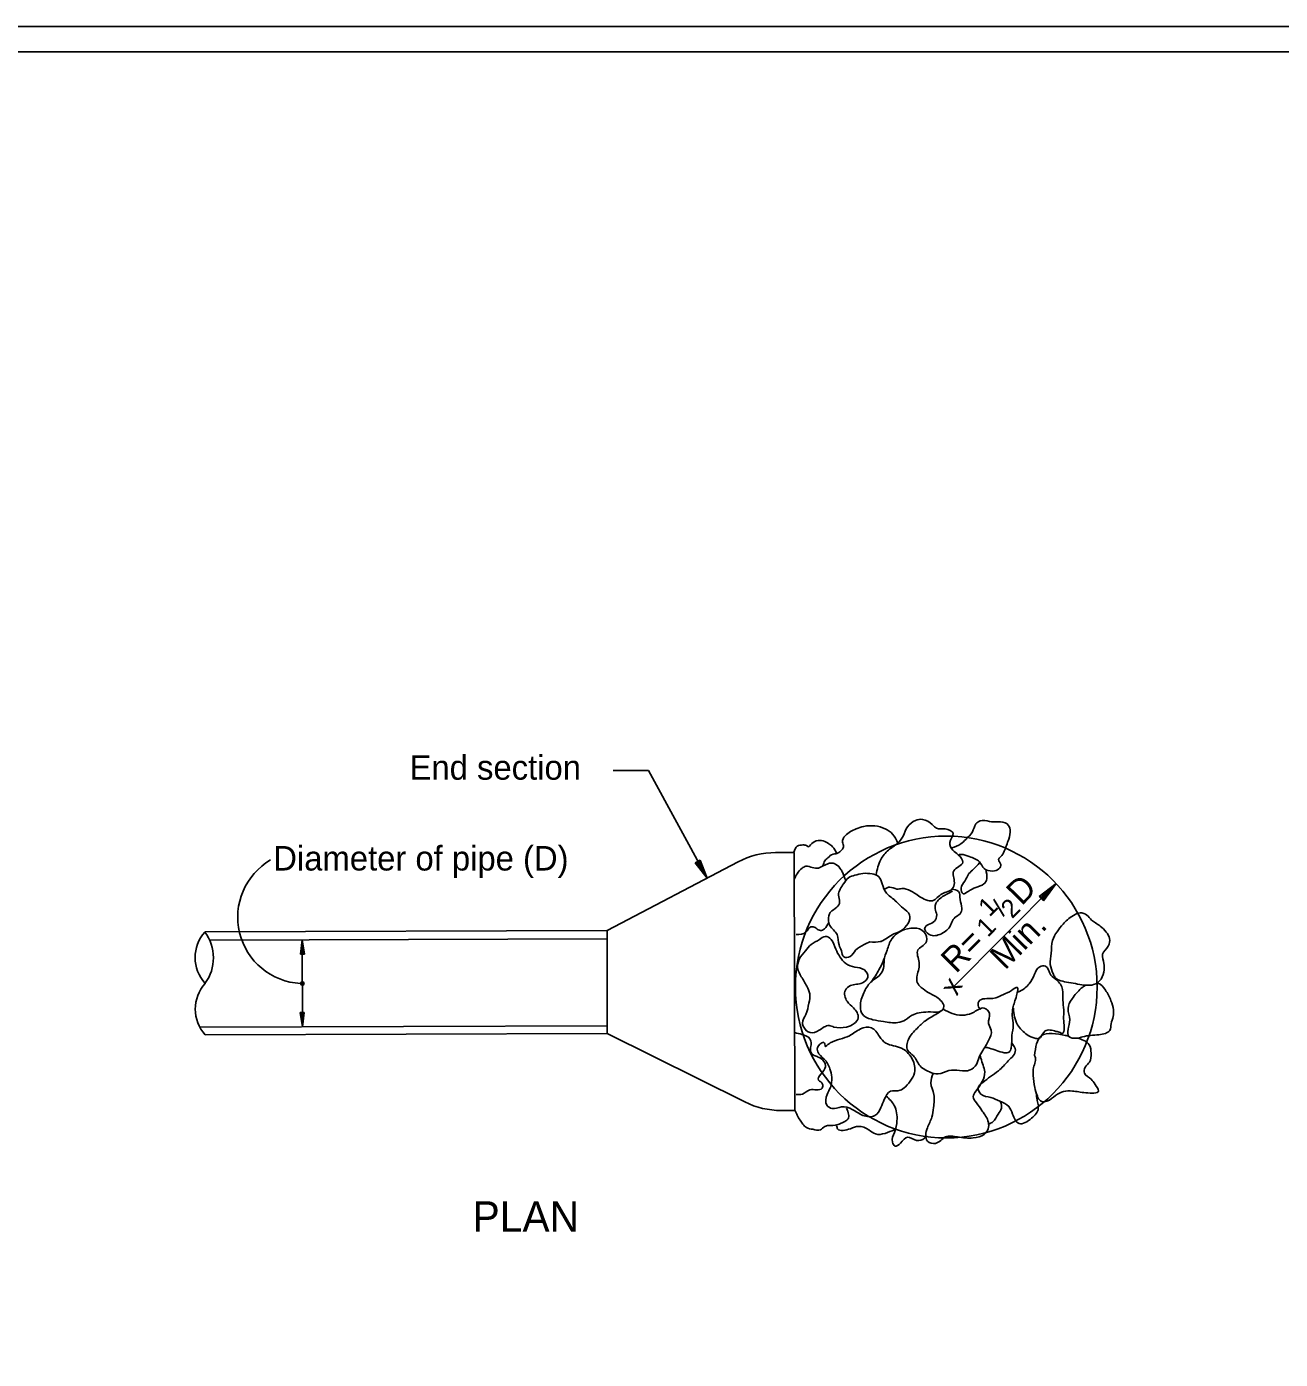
# Model space of a CAD drawing. Extents: x 0 to 565, y 0 to 265.
# Drawn here: x 124.6 to 249.3, y 132.5 to 265 of the extents above; entities that cross this region are included whole.
import ezdxf

# ---------------------------------------------------------------- set-up
doc = ezdxf.new("R2010")
doc.units = 0
doc.layers.add('D_Details', color=7, linetype='Continuous')
doc.layers.add('Default', color=7, linetype='Continuous')

msp = doc.modelspace()

# ---------------------------------------------------------------- linework, layer by layer
at = {"layer": 'D_Details'}
for p, q in [((200.94, 182.9), (199.1, 182.89)), ((200.94, 182.9), (201.03, 157.25)), ((182.34, 175.13), (195.37, 181.96)), ((191.59, 182.14), (191.11, 181.88)), ((191.11, 181.88), (192.29, 180.35)), ((192.06, 180.77), (191.23, 181.95)), ((191.69, 181.42), (191.29, 181.98)), ((191.41, 182.04), (191.69, 181.42)), ((191.47, 182.08), (192.06, 180.77)), ((192.29, 180.35), (191.59, 182.14)), ((216.71, 169.46), (226.98, 179.82)), ((226.98, 179.82), (225.29, 178.51)), ((225.39, 178.4), (226.6, 179.45)), ((226.6, 179.45), (225.61, 178.19)), ((225.72, 178.08), (226.98, 179.82)), ((225.29, 178.51), (225.72, 178.08)), ((225.45, 178.35), (226.03, 178.84)), ((226.03, 178.84), (225.56, 178.24)), ((142.36, 174.99), (182.34, 175.13)), ((182.34, 175.13), (182.37, 164.9)), ((142.84, 174.18), (182.34, 174.31)), ((152.04, 174.21), (151.86, 172.79)), ((151.96, 172.79), (152.04, 173.86)), ((152.07, 165.56), (152.04, 174.21)), ((152.26, 172.79), (152.04, 174.21)), ((152.04, 173.86), (152.16, 172.79)), ((209.66, 174.06), (209.63, 174.06)), ((151.86, 172.79), (152.26, 172.79)), ((152.01, 172.79), (152.05, 173.3)), ((152.05, 173.3), (152.11, 172.79)), ((152.24, 166.98), (151.84, 166.97)), ((151.84, 166.97), (152.07, 165.56)), ((152.07, 165.91), (151.94, 166.98)), ((152.05, 166.47), (151.99, 166.98)), ((152.09, 166.98), (152.05, 166.47)), ((152.07, 165.56), (152.24, 166.98)), ((152.14, 166.98), (152.07, 165.91)), ((141.86, 165.53), (182.37, 165.66)), ((142.39, 164.77), (182.37, 164.9)), ((182.37, 164.9), (196.04, 158.09)), ((201.03, 157.25), (199.67, 157.24))]:
    msp.add_line(p, q, dxfattribs=at)
msp.add_lwpolyline([(182.94, 191.04), (186.45, 191.04), (192.29, 180.35)], dxfattribs=at)
for centre, radius in [((216.07, 169.52), 15), ((152.05, 169.87), 0.17), ((152.05, 169.87), 0.16), ((152.05, 169.87), 0.15), ((152.05, 169.87), 0.14), ((152.05, 169.87), 0.13), ((152.05, 169.87), 0.12), ((152.05, 169.87), 0.11), ((152.05, 169.87), 0.0996), ((152.05, 169.87), 0.0895), ((152.05, 169.87), 0.0793), ((152.05, 169.87), 0.0692), ((152.05, 169.87), 0.0591), ((152.05, 169.87), 0.049), ((152.05, 169.87), 0.0389), ((152.05, 169.87), 0.0288), ((152.05, 169.87), 0.0187), ((152.05, 169.87), 0.00855)]:
    msp.add_circle(centre, radius, dxfattribs=at)
for centre, radius, start, end in [((199.13, 174.8), 8.09, 90.1958, 117.6797), ((152.23, 176.46), 6.6, 120.3666, 266.9832), ((145.21, 172.44), 3.82, 138.2432, 222.1469), ((138.94, 172.42), 4.27, 323.4846, 36.9055), ((145.23, 167.33), 3.82, 138.2254, 222.1647), ((199.65, 165.33), 8.09, 243.5066, 270.1933)]:
    msp.add_arc(centre, radius, start, end, dxfattribs=at)
for points in [[(211.25, 183.82), (210.74, 184.73), (209.99, 185.25), (208.96, 185.54), (207.86, 185.48), (207.12, 185.25), (206.02, 184.56), (205.74, 183.93), (205.85, 183.47), (205.74, 183.24), (205.39, 182.89), (205.1, 182.77), (204.81, 182.72), (204.3, 182.37), (204.01, 182.08), (203.81, 181.59)], [(209.1, 180.7), (209.55, 182.18), (210.31, 183.12), (211.21, 183.79), (211.77, 184.53), (212.23, 185.45), (213.01, 186.08), (213.72, 186.18), (214.67, 185.67), (215.11, 185.3), (215.97, 185.23), (216.74, 184.8), (216.42, 183.88), (216.72, 183.12), (217.26, 182.66), (217.72, 181.92), (216.82, 181.07), (216.88, 179.88), (216.67, 179.28), (215.67, 178.79), (214.71, 178.1), (213.35, 178.56), (211.65, 179.3), (211.16, 179.26), (210.45, 179.45), (209.92, 179.24)], [(216.62, 183.36), (217.52, 183.75), (218.01, 184.2), (218.67, 184.96), (219.02, 185.73), (219.43, 186.04), (220.37, 185.98), (221.22, 185.93), (222.12, 185.74), (222.41, 185.13), (222.28, 184.23), (222.05, 183.59), (221.47, 182.47), (221.26, 182.18), (221.5, 181.71), (221.31, 181.26), (220.68, 181.05), (219.83, 181.3), (219.37, 181.96), (218.36, 182.48), (217.55, 182.7), (217.36, 182.68)], [(205.17, 182.81), (204.76, 183.47), (204.41, 183.75), (203.84, 184.04), (203.15, 184.04), (202.57, 183.64), (202.4, 183.47), (202.17, 183.58), (201.82, 183.64), (201.25, 183.52), (200.92, 182.91)], [(200.94, 180.21), (201.24, 180.78), (201.73, 181.32), (202.12, 181.52), (202.75, 181.39), (203.36, 181.35), (203.91, 181.6), (204.22, 181.74), (204.73, 181.84), (205.09, 181.71), (205.6, 181.2), (205.77, 180.87), (206.07, 180.12)], [(219.37, 181.86), (218.81, 181.26), (218.32, 180.79), (217.9, 180.04), (217.55, 179.36), (217.75, 178.79), (218.26, 179.03), (219.01, 179.42), (219.81, 179.78), (220.06, 180.11), (220.05, 180.97), (220.01, 181.22)], [(208.47, 174), (207.9, 173.73), (207.06, 173.18), (206.51, 172.55), (205.88, 172.51), (205.64, 173.13), (205.42, 173.7), (205.21, 174.73), (204.49, 175.65), (204.35, 176.21), (204.54, 176.94), (205.2, 177.45), (205.47, 177.97), (205.36, 178.66), (205.86, 179.79), (206.35, 180.38), (206.98, 180.63), (207.78, 180.81), (208.7, 180.76), (209.34, 180.52), (209.78, 179.51), (210.3, 178.67), (210.74, 178.32), (211.77, 177.37), (212.41, 176.71), (211.56, 175.1), (210.87, 174.79), (209.54, 174.06), (208.47, 174)], [(216.62, 179.23), (217.28, 179.03), (217.45, 178.21), (217.61, 177.35), (217.44, 176.8), (216.95, 176.45), (216.62, 175.96), (216.32, 175.37), (215.87, 174.98), (215.28, 174.69), (214.69, 174.63), (214.08, 174.99), (213.92, 175.33), (214.31, 175.74), (214.89, 176.05), (215.12, 176.7), (214.96, 177.3), (214.99, 177.71), (215.71, 178.51), (216.69, 179.04)], [(226.71, 170.84), (226.41, 171.75), (226.49, 172.87), (226.64, 174.14), (227.08, 175.02), (227.68, 175.78), (228.11, 176.21), (228.71, 176.64), (229.38, 176.9), (230.05, 176.66), (230.51, 176.18), (230.92, 175.89), (231.38, 175.58), (231.98, 174.97), (232.3, 174.35), (232.17, 173.59), (231.61, 172.77), (231.75, 171.85), (231.76, 171.24), (231.46, 170.31), (230.72, 169.76), (229.99, 169.7), (228.23, 169.98), (226.87, 170.51), (226.7, 170.86)], [(204.38, 175.93), (203.96, 175.3), (203.57, 175.14), (203.13, 175.36), (202.74, 175.51), (202.5, 175.43), (202.23, 175.1), (202.11, 174.96), (201.15, 174.74)], [(209.9, 172.38), (209.6, 170.88), (208.57, 170), (207.87, 168.94), (207.53, 167.58), (207.76, 166.78), (208.78, 166.27), (209.83, 166.08), (211.25, 165.99), (212.03, 166.26), (212.83, 166.79), (213.56, 166.97), (214.5, 167.05), (215.62, 167.19), (215.81, 167.45), (215.27, 168.4), (214.28, 168.98), (213.59, 169.47), (213.19, 169.98), (213.18, 170.68), (213.38, 171.97), (213.25, 173.2), (213.64, 173.55), (214.11, 174.04), (213.84, 175.01), (212.87, 175.38), (210.66, 174.3), (210.18, 173.17), (209.38, 171.23), (208.64, 170.07)], [(204.9, 165.52), (204.42, 165.69), (203.43, 165.22), (202.54, 164.98), (201.91, 165.51), (201.77, 165.94), (202.11, 166.78), (202.41, 167.91), (202.5, 168.85), (202.2, 169.59), (201.66, 170.54), (201.29, 171.38), (201.46, 172.28), (202.08, 173.12), (202.64, 173.75), (203.47, 174.24), (204.03, 174.55), (204.63, 174.24), (205.09, 173.27), (205.49, 172.53), (206.09, 171.85), (206.98, 171.5), (207.94, 171.21), (208.27, 170.51), (207.74, 169.94), (206.54, 169.66), (206.04, 169.21), (206.21, 168.1), (206.86, 167.44), (207.31, 166.46), (206.14, 165.54), (204.9, 165.52)], [(223.16, 168.99), (223.87, 169.4), (224.32, 169.85), (224.84, 170.79), (225.37, 171.54), (225.92, 171.6), (226.48, 170.7), (227.03, 170.23), (227.63, 169.26), (227.66, 168.22), (227.75, 167.25), (227.74, 166.37), (227.79, 165.45), (227.6, 164.91), (227.4, 164.98), (226.97, 165.11), (225.89, 165.15), (225.25, 164.39), (224.87, 164.43), (224.12, 164.78), (223.15, 165.77), (222.74, 167.41)], [(229.48, 169.39), (228.57, 168.34), (228.18, 167.37), (228.35, 166.24), (228.27, 164.6), (229.02, 164.42), (229.61, 164.56), (231.24, 164.78), (231.89, 164.9), (232.32, 165.21), (232.47, 165.86), (232.66, 166.6), (232.69, 167.24), (232.44, 168.16), (231.9, 169.21), (231.13, 169.91), (231.08, 169.93)], [(229.94, 169.72), (229.71, 169.56), (229.48, 169.39)], [(219.53, 167.33), (219.27, 167.55), (219.31, 168.08), (220.7, 168.38), (221.76, 168.79), (222.56, 169.18), (223.13, 169.48), (223.06, 168.68), (222.7, 167.43), (222.63, 166.67), (222.73, 165.73), (222.59, 164.71), (222.52, 163.45), (222.33, 163.05), (221.82, 162.99), (220.36, 163.44), (219.89, 163.54)], [(215.69, 167.23), (215.17, 166.88), (214, 166.17), (213.16, 165.41), (212.31, 164.31), (212.24, 163.22), (212.8, 162.69), (213.38, 161.78), (214.39, 161.08), (215.25, 160.87), (216.33, 161.22), (218.44, 161.27), (219.06, 161.81), (219.33, 162.54), (219.71, 163.22), (220.27, 164.2), (220.54, 165.22), (220.27, 165.9), (220.36, 166.89), (219.84, 167.42), (218.83, 167.03), (217.92, 166.73), (217.61, 166.71), (215.76, 167.31)], [(201.02, 164.98), (201.71, 164.81), (202.51, 164.35), (202.63, 163.89), (202.57, 163.37), (202.68, 162.91), (203.03, 162.68), (203.43, 162.51), (204.07, 161.59), (203.38, 160.26), (203.78, 159.86), (203.72, 159.46), (202.51, 159.29), (201.76, 158.88), (201.13, 158.82)], [(204.14, 163.66), (204.08, 163.6), (203.97, 163.95), (203.36, 163.66), (203.29, 163.07), (203.93, 162.35), (204.51, 161.4), (204.68, 160.54), (204.55, 159.54), (204.22, 158.82), (204.2, 157.77), (204.69, 157.44), (205.65, 157.6), (206.72, 157.35), (207.79, 156.76), (208.97, 156.73), (209.57, 157.53), (209.91, 158.33), (210.53, 159.15), (211.48, 159.25), (212, 159.61), (212.95, 161.19), (212.6, 162.5), (211.63, 163.43), (210.05, 163.95), (209.43, 164.6), (208.62, 165.47), (207.55, 165.35), (206.46, 164.68), (204.54, 163.96), (204.07, 163.6)], [(224.85, 162.71), (224.91, 162.59), (224.75, 161.52), (224.72, 160.72), (224.87, 159.53), (225.13, 158.67), (225.43, 158.2), (226.08, 158.17), (226.94, 158.74), (227.72, 159.13), (228.61, 159.17), (229.95, 159), (231.2, 159.18), (230.86, 159.84), (230.48, 160.35), (229.81, 160.95), (229.88, 161.54), (230.31, 162.06), (230.46, 162.94), (230.29, 163.78), (229.75, 164.21), (229.11, 164.44)], [(228.25, 164.64), (227.9, 164.71), (225.52, 164.68), (224.85, 162.71)], [(222.56, 163.99), (222.94, 163.23), (222.24, 162.18), (221.27, 161.2), (220.47, 160.61), (219.71, 160.04), (219.24, 159.49), (219.52, 158.85), (220.49, 158.54), (221.38, 158.17), (222.29, 157.65), (222.65, 156.89), (223.31, 155.95), (224.55, 156.48), (225.22, 157.44), (225.06, 158.53), (225.02, 158.96)], [(214.76, 160.92), (214.54, 159.99), (214.84, 158.83), (214.8, 157.53), (214.63, 156.57), (214.19, 155.51), (214.21, 154.19), (215, 153.97), (215.99, 154.62), (217.19, 154.61), (218.75, 154.51), (219.84, 154.87), (220.23, 155.42), (220.26, 156.06), (219.64, 157.19), (219.06, 158.01), (218.74, 158.61), (219.03, 159.18), (219.89, 161.08), (219.51, 162.44), (219.45, 162.74)], [(210.11, 158.68), (210.9, 157.73), (211.17, 156.23), (210.91, 155.07), (210.71, 154.1), (210.97, 153.71), (211.51, 153.98), (212.22, 154.59), (213.12, 154.26), (213.91, 154.5), (214.1, 154.77)], [(221.47, 158.1), (221.55, 157.47), (221.22, 156.88), (220.7, 156.12), (220.35, 155.91)], [(206.16, 157.46), (206.31, 156.41), (205.56, 155.95), (205.04, 155.77), (204.01, 155.66), (203.55, 155.31), (202.8, 155.37), (202.17, 155.54), (201.82, 155.89), (201.53, 156.29), (201.02, 157.27)], [(210.91, 155.33), (209.99, 154.97), (209.02, 154.91), (208.38, 155.31), (207.35, 155.66), (206.54, 155.43), (205.27, 155.43), (205.16, 155.72)]]:
    msp.add_spline(points, degree=3, dxfattribs=at)
at = {"layer": 'Default'}
for points in [[(0, 265), (326.25, 265), (326.25, 255), (390, 255), (390, 37.5), (315, 37.5), (315, 0), (0, 0)], [(0, 262.5), (326.25, 262.5), (326.25, 252.5), (390, 252.5), (390, 40), (315, 40), (315, 2.5), (0, 2.5)]]:
    msp.add_lwpolyline(points, close=True, dxfattribs=at)

# ---------------------------------------------------------------- texts
at = {"layer": 'D_Details'}
for s, height, p in [('End section', 2.4384, (162.71, 190.13)), ('Diameter of pipe (D)', 2.4384, (149.16, 181.1)), ('PLAN', 3.034, (168.97, 145.18))]:
    msp.add_text(s, height=height, dxfattribs=at).set_placement(p)
for s, height, rotation, p in [('D', 2.44, 45.2523, (223.55, 177.52)), ('1', 1.83, 45.2523, (220.37, 176.42)), ('/', 1.83, 45.2523, (221.74, 176.48)), ('2', 1.83, 45.2523, (222.61, 176.24)), ('1', 1.83, 45.2523, (220.19, 174.39)), ('R=', 2.438, 45.2523, (217.03, 170.79)), ('Min.', 2.438, 45.2523, (221.91, 171.13)), ('x', 2.02, 240.4574, (216.43, 170.48))]:
    msp.add_text(s, height=height, rotation=rotation, dxfattribs=at).set_placement(p)

doc.saveas('drawing.dxf')
